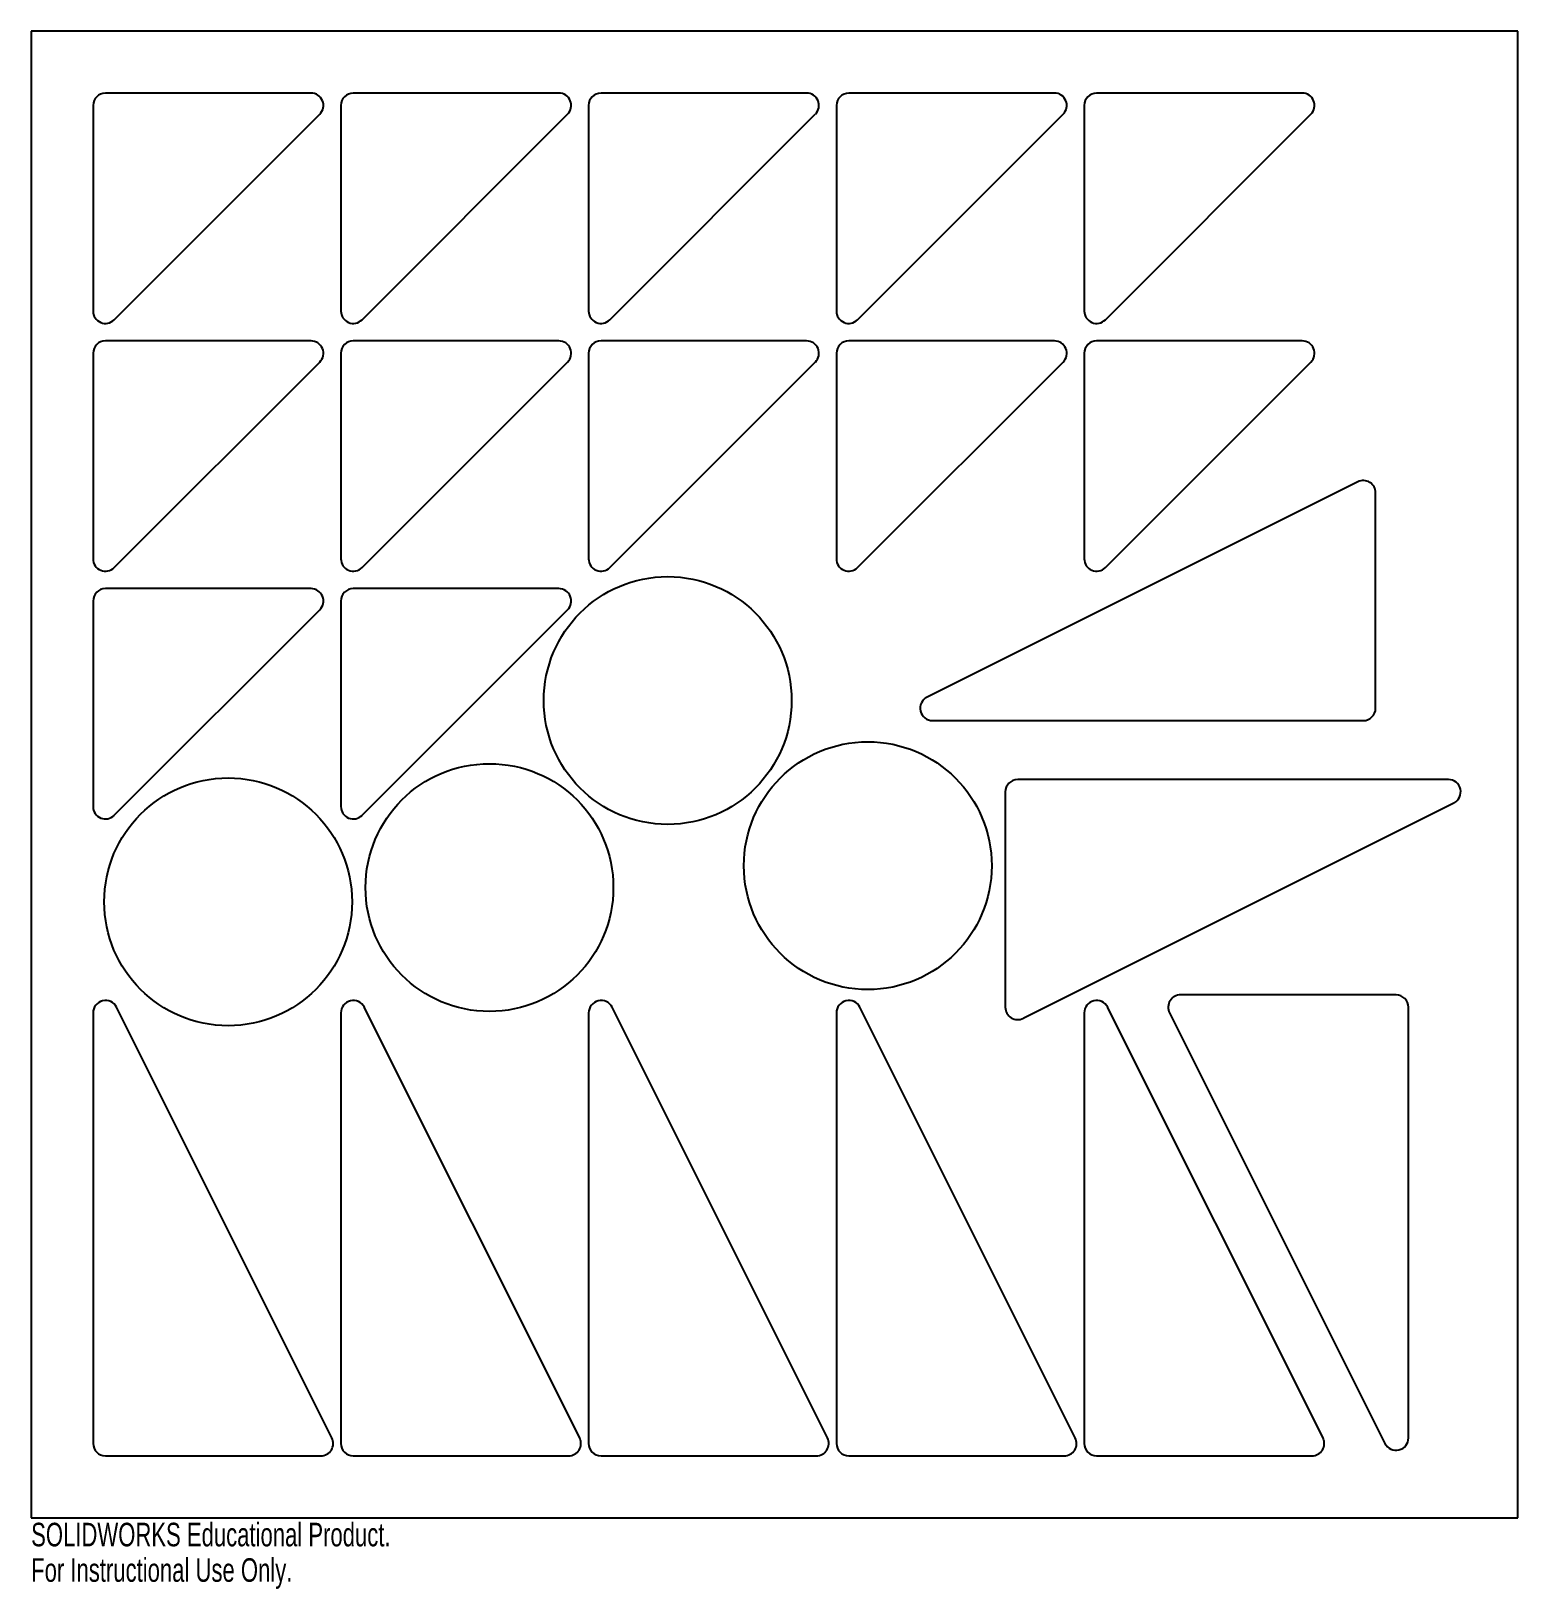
# Model space of a CAD drawing. Header units: inches. Extents: x 0 to 12, y -0.6 to 12.
import ezdxf

# ---------------------------------------------------------------- set-up
doc = ezdxf.new("R2010")
doc.units = ezdxf.units.IN
doc.header["$MEASUREMENT"] = 0
doc.styles.add('SLDTEXTSTYLE0', font='TXT', dxfattribs={"width": 0.7})

msp = doc.modelspace()

# ---------------------------------------------------------------- linework, layer by layer
at = {"color": 7, "linetype": 'Continuous', "lineweight": 25}
for p, q in [((12, 12), (0, 12)), ((0, 12), (0, 0)), ((12, 0), (12, 12)), ((2.259, 11.5), (0.6, 11.5)), ((4.259, 11.5), (2.6, 11.5)), ((6.259, 11.5), (4.6, 11.5)), ((8.259, 11.5), (6.6, 11.5)), ((10.259, 11.5), (8.6, 11.5)), ((0.5, 11.4), (0.5, 9.741)), ((0.671, 9.671), (2.329, 11.329)), ((2.5, 11.4), (2.5, 9.741)), ((2.671, 9.671), (4.329, 11.329)), ((4.5, 11.4), (4.5, 9.741)), ((4.671, 9.671), (6.329, 11.329)), ((6.5, 11.4), (6.5, 9.741)), ((6.671, 9.671), (8.329, 11.329)), ((8.5, 11.4), (8.5, 9.741)), ((8.671, 9.671), (10.329, 11.329)), ((2.259, 9.5), (0.6, 9.5)), ((4.259, 9.5), (2.6, 9.5)), ((6.259, 9.5), (4.6, 9.5)), ((8.259, 9.5), (6.6, 9.5)), ((10.259, 9.5), (8.6, 9.5)), ((0.5, 9.4), (0.5, 7.741)), ((0.671, 7.671), (2.329, 9.329)), ((2.5, 9.4), (2.5, 7.741)), ((2.671, 7.671), (4.329, 9.329)), ((4.5, 9.4), (4.5, 7.741)), ((4.671, 7.671), (6.329, 9.329)), ((6.5, 9.4), (6.5, 7.741)), ((6.671, 7.671), (8.329, 9.329)), ((8.5, 9.4), (8.5, 7.741)), ((8.671, 7.671), (10.329, 9.329)), ((10.708, 8.362), (7.231, 6.624)), ((10.852, 6.535), (10.852, 8.273)), ((2.259, 7.5), (0.6, 7.5)), ((4.259, 7.5), (2.6, 7.5)), ((0.5, 7.4), (0.5, 5.741)), ((0.671, 5.671), (2.329, 7.329)), ((2.5, 7.4), (2.5, 5.741)), ((2.671, 5.671), (4.329, 7.329)), ((7.276, 6.435), (10.752, 6.435)), ((11.439, 5.959), (7.963, 5.959)), ((7.863, 5.859), (7.863, 4.121)), ((8.008, 4.032), (11.484, 5.77)), ((11.017, 4.221), (9.278, 4.221)), ((0.5, 4.076), (0.5, 0.6)), ((2.428, 0.645), (0.689, 4.121)), ((2.5, 4.076), (2.5, 0.6)), ((4.428, 0.645), (2.689, 4.121)), ((4.5, 4.076), (4.5, 0.6)), ((6.428, 0.645), (4.689, 4.121)), ((6.5, 4.076), (6.5, 0.6)), ((8.428, 0.645), (6.689, 4.121)), ((8.5, 4.076), (8.5, 0.6)), ((10.428, 0.645), (8.689, 4.121)), ((9.189, 4.076), (10.927, 0.6)), ((11.117, 0.645), (11.117, 4.121)), ((0.6, 0.5), (2.338, 0.5)), ((2.6, 0.5), (4.338, 0.5)), ((4.6, 0.5), (6.338, 0.5)), ((6.6, 0.5), (8.338, 0.5)), ((8.6, 0.5), (10.338, 0.5)), ((0, 0), (12, 0))]:
    msp.add_line(p, q, dxfattribs=at)
for centre in [(5.138, 6.597), (6.753, 5.264), (3.699, 5.087), (1.59, 4.972)]:
    msp.add_circle(centre, 1, dxfattribs=at)
for centre, start, end in [((0.6, 11.4), 90, 180), ((2.259, 11.4), 315, 90), ((2.6, 11.4), 90, 180), ((4.259, 11.4), 315, 90), ((4.6, 11.4), 90, 180), ((6.259, 11.4), 315, 90), ((6.6, 11.4), 90, 180), ((8.259, 11.4), 315, 90), ((8.6, 11.4), 90, 180), ((10.259, 11.4), 315, 90), ((0.6, 9.741), 180, 315), ((2.6, 9.741), 180, 315), ((4.6, 9.741), 180, 315), ((6.6, 9.741), 180, 315), ((8.6, 9.741), 180, 315), ((0.6, 9.4), 90, 180), ((2.259, 9.4), 315, 90), ((2.6, 9.4), 90, 180), ((4.259, 9.4), 315, 90), ((4.6, 9.4), 90, 180), ((6.259, 9.4), 315, 90), ((6.6, 9.4), 90, 180), ((8.259, 9.4), 315, 90), ((8.6, 9.4), 90, 180), ((10.259, 9.4), 315, 90), ((10.752, 8.273), 360, 116.5651), ((0.6, 7.741), 180, 315), ((2.6, 7.741), 180, 315), ((4.6, 7.741), 180, 315), ((6.6, 7.741), 180, 315), ((8.6, 7.741), 180, 315), ((0.6, 7.4), 90, 180), ((2.259, 7.4), 315, 90), ((2.6, 7.4), 90, 180), ((4.259, 7.4), 315, 90), ((7.276, 6.535), 116.5651, 270), ((10.752, 6.535), 270, 0), ((7.963, 5.859), 90, 180), ((11.439, 5.859), 296.5651, 90), ((0.6, 5.741), 180, 315), ((2.6, 5.741), 180, 315), ((0.6, 4.076), 26.5651, 180), ((2.6, 4.076), 26.5651, 180), ((4.6, 4.076), 26.5651, 180), ((6.6, 4.076), 26.5651, 180), ((8.6, 4.076), 26.5651, 180), ((9.278, 4.121), 90, 206.5651), ((11.017, 4.121), 0, 90), ((7.963, 4.121), 180, 296.5651), ((2.338, 0.6), 270, 26.5651), ((4.338, 0.6), 270, 26.5651), ((6.338, 0.6), 270, 26.5651), ((8.338, 0.6), 270, 26.5651), ((10.338, 0.6), 270, 26.5651), ((11.017, 0.645), 206.5651, 0), ((0.6, 0.6), 180, 270), ((2.6, 0.6), 180, 270), ((4.6, 0.6), 180, 270), ((6.6, 0.6), 180, 270), ((8.6, 0.6), 180, 270)]:
    msp.add_arc(centre, 0.1, start, end, dxfattribs=at)

# ---------------------------------------------------------------- texts
at = {"color": 7, "linetype": 'Continuous', "char_height": 0.1903, "attachment_point": 1, "style": 'SLDTEXTSTYLE0'}
for s, insert in [('SOLIDWORKS Educational Product.', (0, -0.04)), ('For Instructional Use Only.', (0, -0.326))]:
    msp.add_mtext(s, dxfattribs=dict(at, insert=insert))

doc.saveas('drawing.dxf')
